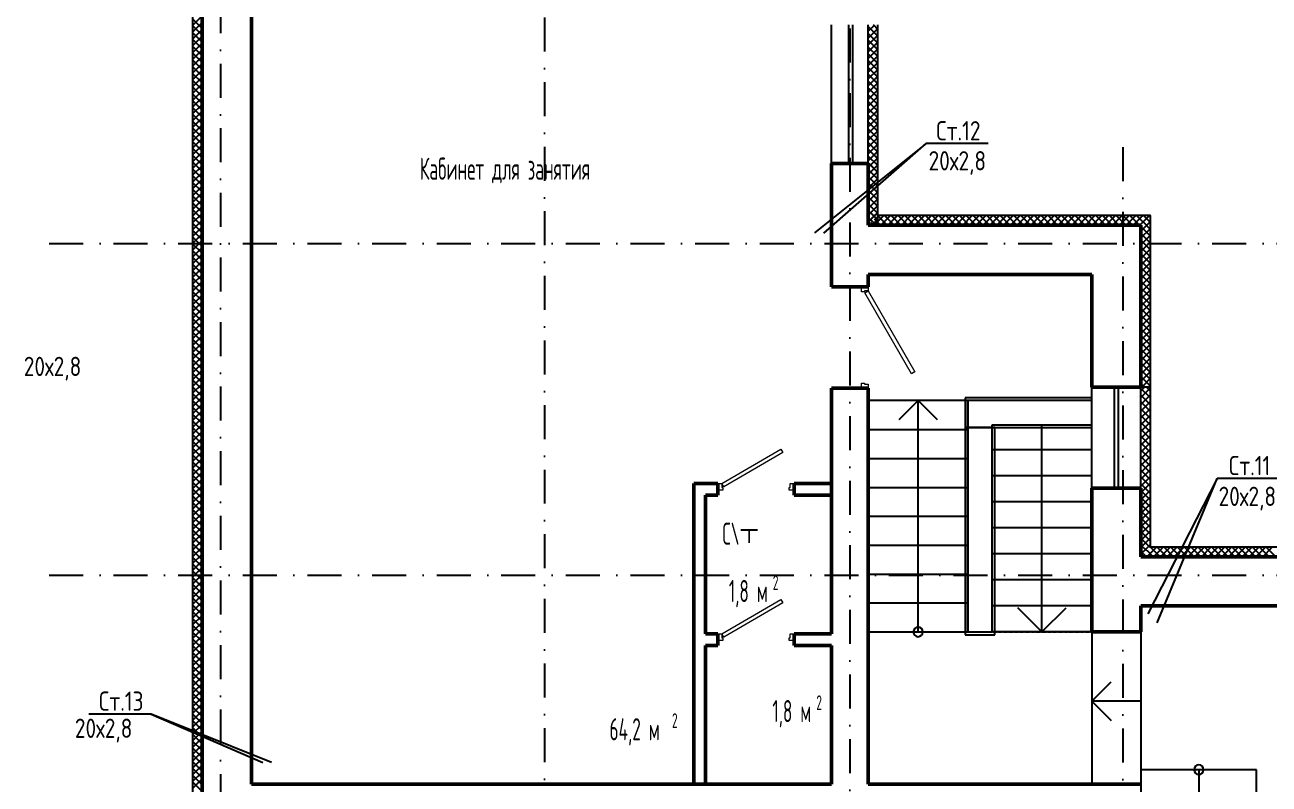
# Model space of a CAD drawing. Extents: x -1560602 to 321118, y -2308202 to -430103.
# Drawn here: x -1505556 to -1492646, y -2253124 to -2245244 of the extents above; entities that cross this region are included whole.
import ezdxf
from ezdxf.enums import TextEntityAlignment as Align

# ---------------------------------------------------------------- set-up
doc = ezdxf.new("R2010")
doc.units = 0
doc.header["$MEASUREMENT"] = 0
for name, pattern in [('Dot & Dashed', [670.277762, 352.777767, -176.388884, 0, -141.111112]), ('Штриховая', [0.4, 0.2, -0.2]), ('Штрихпунктирная', [0.670278, 0.352778, -0.176389, 0, -0.141111])]:
    doc.linetypes.add(name, pattern=pattern)
doc.layers.get('0').update_dxf_attribs({"color": 255, "linetype": 'CONTINUOUS'})
doc.layers.add('Двери', color=4, linetype='CONTINUOUS', lineweight=15)
doc.layers.add('стены', color=5, linetype='CONTINUOUS', lineweight=50)
for name, color, linetype in [('Оси', 253, 'Dot & Dashed'), ('отделка', 240, 'CONTINUOUS'), ('Текст', 7, 'CONTINUOUS'), ('Утеплитель', 6, 'CONTINUOUS')]:
    doc.layers.add(name, color=color, linetype=linetype)
doc.styles.get("Standard").update_dxf_attribs({"font": 'spds.shx', "width": 0.7, "height": 250})

msp = doc.modelspace()

# ---------------------------------------------------------------- linework, layer by layer
at = {"color": 0}
for p, q in [((-1496206, -2246476.5, 0), (-1497364.3, -2247402.2, 0)), ((-1497266, -2247404.9, 0), (-1496206, -2246476.5, 0)), ((-1495560.7, -2246476.5, 0), (-1496206, -2246476.5, 0)), ((-1493184.2, -2249951.4, 0), (-1493903.1, -2251355.7, 0)), ((-1493809.1, -2251449.6, 0), (-1493184.2, -2249951.4, 0)), ((-1492538.8, -2249951.4, 0), (-1493184.2, -2249951.4, 0)), ((-1504246.5, -2252396.3, 0), (-1504891.8, -2252396.3, 0)), ((-1502998.6, -2252898.3, 0), (-1504246.5, -2252396.3, 0)), ((-1504246.5, -2252396.3, 0), (-1503088.8, -2252898.4, 0))]:
    msp.add_line(p, q, dxfattribs=at)
at = {"color": 0, "linetype": 'Continuous'}
for p, q in [((-1496830.7, -2249013.9), (-1496900.7, -2249013.9)), ((-1496830.7, -2249013.9), (-1496900.7, -2249013.9)), ((-1496830.7, -2249013.9), (-1496900.7, -2249013.9)), ((-1496805.7, -2249013.9), (-1496830.7, -2249013.9)), ((-1495800.7, -2249113.9), (-1495800.7, -2249423.9)), ((-1494485.7, -2249113.9), (-1495800.7, -2249113.9)), ((-1494485.7, -2249423.9), (-1494485.7, -2249113.9)), ((-1495770.7, -2249143.9), (-1496805.7, -2249143.9)), ((-1496805.7, -2249143.9), (-1496805.7, -2251543.9)), ((-1496288.2, -2249143.9), (-1496488.2, -2249343.9)), ((-1496288.2, -2251543.9), (-1496288.2, -2249143.9)), ((-1496088.2, -2249343.9), (-1496288.2, -2249143.9)), ((-1495770.7, -2251543.9), (-1495770.7, -2249143.9)), ((-1495770.7, -2249143.9), (-1495770.7, -2251543.9)), ((-1495520.7, -2249143.9), (-1495770.7, -2249143.9)), ((-1494485.7, -2249143.9), (-1495520.7, -2249143.9)), ((-1495520.7, -2251543.9), (-1495520.7, -2249393.9)), ((-1495520.7, -2249393.9), (-1494485.7, -2249393.9)), ((-1495003.2, -2251543.9), (-1495003.2, -2249393.9)), ((-1496805.7, -2249443.9), (-1495770.7, -2249443.9)), ((-1495800.7, -2249423.9), (-1494485.7, -2249423.9)), ((-1495490.7, -2249423.9), (-1495800.7, -2249423.9)), ((-1495800.7, -2249423.9), (-1495800.7, -2251573.9)), ((-1495490.7, -2251573.9), (-1495490.7, -2249423.9)), ((-1494485.7, -2249653.9), (-1495520.7, -2249653.9)), ((-1496805.7, -2249743.9), (-1495770.7, -2249743.9)), ((-1494485.7, -2249923.9), (-1495520.7, -2249923.9)), ((-1496805.7, -2250043.9), (-1495770.7, -2250043.9)), ((-1494485.7, -2250193.9), (-1495520.7, -2250193.9)), ((-1496805.7, -2250343.9), (-1495770.7, -2250343.9)), ((-1494485.7, -2250463.9), (-1495520.7, -2250463.9)), ((-1496805.7, -2250643.9), (-1495770.7, -2250643.9)), ((-1494485.7, -2250733.9), (-1495520.7, -2250733.9)), ((-1496805.7, -2250943.9), (-1495770.7, -2250943.9)), ((-1494485.7, -2251003.9), (-1495520.7, -2251003.9)), ((-1496805.7, -2251243.9), (-1495770.7, -2251243.9)), ((-1494485.7, -2251273.9), (-1495520.7, -2251273.9)), ((-1495003.2, -2251543.9), (-1495253.2, -2251293.9)), ((-1495003.2, -2251543.9), (-1494753.2, -2251293.9)), ((-1496805.7, -2251543.9), (-1495770.7, -2251543.9)), ((-1495800.7, -2251573.9), (-1495490.7, -2251573.9)), ((-1495770.7, -2251543.9), (-1495520.7, -2251543.9)), ((-1494485.7, -2251543.9), (-1495520.7, -2251543.9)), ((-1492775.7, -2252973.9), (-1493975.7, -2252973.9)), ((-1493975.7, -2252973.9), (-1493975.7, -2254473.9)), ((-1493375.7, -2252973.9), (-1493375.7, -2254473.9)), ((-1492775.7, -2254473.9), (-1492775.7, -2252973.9))]:
    msp.add_line(p, q, dxfattribs=at)
at = {"color": 0, "linetype": 'Штриховая'}
for p, q in [((-1496805.7, -2251543.9), (-1494485.7, -2251543.9)), ((-1496805.7, -2253123.9), (-1496805.7, -2251543.9)), ((-1494485.7, -2251543.9), (-1494485.7, -2253123.9)), ((-1494485.7, -2253123.9), (-1496805.7, -2253123.9))]:
    msp.add_line(p, q, dxfattribs=at)
at = {"color": 0, "ltscale": 100}
for p, q in [((-1494485.7, -2251543.9), (-1494485.7, -2253123.9)), ((-1493975.7, -2251543.9), (-1493975.7, -2253123.9)), ((-1494485.7, -2252263.9), (-1494285.7, -2252063.9)), ((-1494485.7, -2252263.9), (-1494285.7, -2252463.9)), ((-1493975.7, -2252263.9), (-1494485.7, -2252263.9))]:
    msp.add_line(p, q, dxfattribs=at)
at = {"color": 0, "linetype": 'Continuous'}
for centre, start, end in [((-1496288.2, -2251543.9), 0, 180), ((-1496288.2, -2251543.9), 180, 0), ((-1493375.7, -2252973.9), 0, 180), ((-1493375.7, -2252973.9), 180, 0)]:
    msp.add_arc(centre, 50, start, end, dxfattribs=at)
at = {"layer": 'Двери', "color": 0, "linetype": 'Continuous'}
for p, q in [((-1496875.7, -2248013.9), (-1496875.7, -2247963.9)), ((-1496805.7, -2247963.9), (-1496805.7, -2248003.9)), ((-1496845.7, -2248013.9), (-1496875.7, -2248013.9)), ((-1496805.7, -2248003.9), (-1496845.7, -2248003.9)), ((-1496845.7, -2248003.9), (-1496845.7, -2248013.9)), ((-1496840.4, -2248023.9), (-1496805.7, -2248003.9)), ((-1496355.4, -2248863.9), (-1496840.4, -2248023.9)), ((-1496805.7, -2248003.9), (-1496320.7, -2248843.9)), ((-1496320.7, -2248843.9), (-1496355.4, -2248863.9)), ((-1496875.7, -2249013.9), (-1496875.7, -2248963.9)), ((-1496875.7, -2248963.9), (-1496845.7, -2248963.9)), ((-1496845.7, -2248963.9), (-1496845.7, -2248973.9)), ((-1496845.7, -2248973.9), (-1496805.7, -2248973.9)), ((-1496805.7, -2248973.9), (-1496805.7, -2249013.9)), ((-1498325.7, -2250003.9), (-1497710.9, -2249648.9)), ((-1497710.9, -2249648.9), (-1497690.9, -2249683.5)), ((-1497690.9, -2249683.5), (-1498305.7, -2250038.5)), ((-1498365.7, -2250003.9), (-1498325.7, -2250003.9)), ((-1498325.7, -2250003.9), (-1498325.7, -2250043.9)), ((-1498305.7, -2250038.5), (-1498325.7, -2250003.9)), ((-1497615.7, -2250043.9), (-1497615.7, -2250003.9)), ((-1497615.7, -2250003.9), (-1497575.7, -2250003.9)), ((-1498315.7, -2250073.9), (-1498365.7, -2250073.9)), ((-1498325.7, -2250043.9), (-1498315.7, -2250043.9)), ((-1498315.7, -2250043.9), (-1498315.7, -2250073.9)), ((-1497625.7, -2250073.9), (-1497625.7, -2250043.9)), ((-1497625.7, -2250043.9), (-1497615.7, -2250043.9)), ((-1497575.7, -2250073.9), (-1497625.7, -2250073.9)), ((-1498325.7, -2251563.9), (-1497710.9, -2251208.9)), ((-1497690.9, -2251243.5), (-1498305.7, -2251598.5)), ((-1497710.9, -2251208.9), (-1497690.9, -2251243.5)), ((-1498365.7, -2251563.9), (-1498325.7, -2251563.9)), ((-1498325.7, -2251563.9), (-1498325.7, -2251603.9)), ((-1498305.7, -2251598.5), (-1498325.7, -2251563.9)), ((-1497615.7, -2251603.9), (-1497615.7, -2251563.9)), ((-1497615.7, -2251563.9), (-1497575.7, -2251563.9)), ((-1498315.7, -2251633.9), (-1498365.7, -2251633.9)), ((-1498325.7, -2251603.9), (-1498315.7, -2251603.9)), ((-1498315.7, -2251603.9), (-1498315.7, -2251633.9)), ((-1497625.7, -2251633.9), (-1497625.7, -2251603.9)), ((-1497625.7, -2251603.9), (-1497615.7, -2251603.9)), ((-1497575.7, -2251633.9), (-1497625.7, -2251633.9))]:
    msp.add_line(p, q, dxfattribs=at)
at = {"layer": 'Оси', "color": 0, "linetype": 'Штрихпунктирная', "lineweight": -3, "ltscale": 1000}
for p, q in [((-1500165.7, -2238463.9), (-1500165.7, -2295548.9)), ((-1503525.7, -2240283.9), (-1503525.7, -2295575.6)), ((-1496995.7, -2240589.6), (-1496995.7, -2295548.9)), ((-1494165.7, -2246513.9), (-1494165.7, -2295548.9)), ((-1505305.6, -2247513.9), (-1478850.7, -2247513.9)), ((-1505305.6, -2250953.9), (-1478850.7, -2250953.9))]:
    msp.add_line(p, q, dxfattribs=at)
at = {"layer": 'отделка', "color": 0, "ltscale": 100}
for p, q in [((-1497185.7, -2246683.9), (-1497185.7, -2245243.9)), ((-1497005.5, -2246683.9), (-1497005.5, -2245243.9)), ((-1496965.5, -2246683.9), (-1496965.5, -2245243.9)), ((-1496805.7, -2246683.9), (-1496805.7, -2245243.9)), ((-1494485.7, -2250053.9), (-1494485.7, -2249003.9)), ((-1494249.3, -2250053.9), (-1494249.3, -2249003.9)), ((-1494209.3, -2250053.9), (-1494209.3, -2249003.9)), ((-1493975.7, -2250053.9), (-1493975.7, -2249003.9))]:
    msp.add_line(p, q, dxfattribs=at)
at = {"layer": 'стены', "color": 0, "linetype": 'Continuous'}
for p, q in [((-1503715.7, -2241093.9), (-1503715.7, -2253633.9)), ((-1503205.7, -2248833.9), (-1503205.7, -2245123.9)), ((-1496875.7, -2246683.9), (-1497185.7, -2246683.9)), ((-1497185.7, -2246683.9), (-1497185.7, -2247323.9)), ((-1496805.7, -2246683.9), (-1496875.7, -2246683.9)), ((-1496805.7, -2246683.9), (-1496875.7, -2246683.9)), ((-1496805.7, -2247323.9), (-1496805.7, -2246683.9)), ((-1497185.7, -2247833.9), (-1497185.7, -2247323.9)), ((-1493975.7, -2247323.9), (-1496805.7, -2247323.9)), ((-1497185.7, -2247833.9), (-1497185.7, -2247963.9)), ((-1496805.7, -2247833.9), (-1494485.7, -2247833.9)), ((-1496805.7, -2247963.9), (-1496805.7, -2247833.9)), ((-1496805.7, -2247963.9), (-1497185.7, -2247963.9)), ((-1503205.7, -2253123.9), (-1503205.7, -2248833.9)), ((-1496805.7, -2249013.9), (-1497185.7, -2249013.9)), ((-1497185.7, -2249013.9), (-1497185.7, -2251563.9)), ((-1496805.7, -2251683.9), (-1496805.7, -2249013.9)), ((-1490935.7, -2250763.9), (-1493975.7, -2250763.9)), ((-1493975.7, -2251273.9), (-1491445.7, -2251273.9)), ((-1497185.7, -2251683.9), (-1497185.7, -2253123.9)), ((-1496805.7, -2253123.9), (-1496805.7, -2251683.9)), ((-1501655.7, -2253123.9), (-1503205.7, -2253123.9)), ((-1500695.7, -2253123.9), (-1501655.7, -2253123.9)), ((-1499845.7, -2253123.9), (-1500695.7, -2253123.9)), ((-1497185.7, -2253123.9), (-1499845.7, -2253123.9)), ((-1494485.7, -2253123.9), (-1496805.7, -2253123.9))]:
    msp.add_line(p, q, dxfattribs=at)
at = {"layer": 'стены', "color": 0, "ltscale": 100}
for p, q in [((-1493975.7, -2249003.9), (-1493975.7, -2247323.9)), ((-1494485.7, -2249003.9), (-1494485.7, -2247833.9)), ((-1493975.7, -2249003.9), (-1494485.7, -2249003.9)), ((-1498365.7, -2250003.9), (-1498615.7, -2250003.9)), ((-1498615.7, -2250003.9), (-1498615.7, -2253123.9)), ((-1498365.7, -2250123.9), (-1498365.7, -2250003.9)), ((-1497185.7, -2250003.9), (-1497575.7, -2250003.9)), ((-1497575.7, -2250003.9), (-1497575.7, -2250123.9)), ((-1498495.7, -2251563.9), (-1498495.7, -2250123.9)), ((-1498495.7, -2250123.9), (-1498365.7, -2250123.9)), ((-1497575.7, -2250123.9), (-1497185.7, -2250123.9)), ((-1494485.7, -2251543.9), (-1494485.7, -2250053.9)), ((-1494485.7, -2250053.9), (-1493975.7, -2250053.9)), ((-1493975.7, -2250053.9), (-1493975.7, -2250763.9)), ((-1493975.7, -2251273.9), (-1493975.7, -2251543.9)), ((-1498365.7, -2251563.9), (-1498495.7, -2251563.9)), ((-1498365.7, -2251683.9), (-1498365.7, -2251563.9)), ((-1497185.7, -2251563.9), (-1497575.7, -2251563.9)), ((-1497575.7, -2251563.9), (-1497575.7, -2251683.9)), ((-1493975.7, -2251543.9), (-1494485.7, -2251543.9)), ((-1498495.7, -2253123.9), (-1498495.7, -2251683.9)), ((-1498495.7, -2251683.9), (-1498365.7, -2251683.9)), ((-1497575.7, -2251683.9), (-1497185.7, -2251683.9)), ((-1493975.7, -2253123.9), (-1494485.7, -2253123.9)), ((-1494485.7, -2253123.9), (-1494485.7, -2253123.9))]:
    msp.add_line(p, q, dxfattribs=at)
at = {"layer": 'Утеплитель', "color": 0, "linetype": 'Continuous'}
for p, q in [((-1503815.7, -2240993.9), (-1503815.7, -2253733.9)), ((-1503815.7, -2245249.5), (-1503715.7, -2245149.5)), ((-1503715.7, -2245281.2), (-1503815.7, -2245181.2)), ((-1503815.7, -2245320.2), (-1503715.7, -2245220.2)), ((-1503715.7, -2245352), (-1503815.7, -2245252)), ((-1496805.7, -2245310.6), (-1496739, -2245243.9)), ((-1496705.7, -2245361.6), (-1496805.7, -2245261.6)), ((-1496705.7, -2245290.9), (-1496752.7, -2245243.9)), ((-1496705.7, -2247223.9), (-1496705.7, -2245243.9)), ((-1503815.7, -2245391), (-1503715.7, -2245291)), ((-1503715.7, -2245422.7), (-1503815.7, -2245322.7)), ((-1503815.7, -2245461.7), (-1503715.7, -2245361.7)), ((-1503715.7, -2245493.4), (-1503815.7, -2245393.4)), ((-1496805.7, -2245381.3), (-1496705.7, -2245281.3)), ((-1496705.7, -2245432.3), (-1496805.7, -2245332.3)), ((-1496805.7, -2245452), (-1496705.7, -2245352)), ((-1503815.7, -2245532.4), (-1503715.7, -2245432.4)), ((-1503715.7, -2245564.1), (-1503815.7, -2245464.1)), ((-1503815.7, -2245603.1), (-1503715.7, -2245503.1)), ((-1496705.7, -2245503), (-1496805.7, -2245403)), ((-1496805.7, -2245522.7), (-1496705.7, -2245422.7)), ((-1496705.7, -2245573.7), (-1496805.7, -2245473.7)), ((-1496805.7, -2245593.4), (-1496705.7, -2245493.4)), ((-1503715.7, -2245634.8), (-1503815.7, -2245534.8)), ((-1503815.7, -2245673.8), (-1503715.7, -2245573.8)), ((-1503715.7, -2245705.5), (-1503815.7, -2245605.5)), ((-1503815.7, -2245744.5), (-1503715.7, -2245644.5)), ((-1496705.7, -2245644.4), (-1496805.7, -2245544.4)), ((-1496805.7, -2245664.2), (-1496705.7, -2245564.2)), ((-1496705.7, -2245715.2), (-1496805.7, -2245615.2)), ((-1496805.7, -2245734.9), (-1496705.7, -2245634.9)), ((-1503715.7, -2245776.2), (-1503815.7, -2245676.2)), ((-1503815.7, -2245815.2), (-1503715.7, -2245715.2)), ((-1503715.7, -2245846.9), (-1503815.7, -2245746.9)), ((-1496705.7, -2245785.9), (-1496805.7, -2245685.9)), ((-1496805.7, -2245805.6), (-1496705.7, -2245705.6)), ((-1496705.7, -2245856.6), (-1496805.7, -2245756.6)), ((-1496805.7, -2245876.3), (-1496705.7, -2245776.3)), ((-1503815.7, -2245885.9), (-1503715.7, -2245785.9)), ((-1503715.7, -2245917.6), (-1503815.7, -2245817.6)), ((-1503815.7, -2245956.6), (-1503715.7, -2245856.6)), ((-1503715.7, -2245988.4), (-1503815.7, -2245888.4)), ((-1496705.7, -2245927.3), (-1496805.7, -2245827.3)), ((-1496805.7, -2245947), (-1496705.7, -2245847)), ((-1496705.7, -2245998), (-1496805.7, -2245898)), ((-1503815.7, -2246027.4), (-1503715.7, -2245927.4)), ((-1503715.7, -2246059.1), (-1503815.7, -2245959.1)), ((-1503815.7, -2246098.1), (-1503715.7, -2245998.1)), ((-1503715.7, -2246129.8), (-1503815.7, -2246029.8)), ((-1496805.7, -2246017.7), (-1496705.7, -2245917.7)), ((-1496705.7, -2246068.7), (-1496805.7, -2245968.7)), ((-1496805.7, -2246088.4), (-1496705.7, -2245988.4)), ((-1496705.7, -2246139.4), (-1496805.7, -2246039.4)), ((-1503815.7, -2246168.8), (-1503715.7, -2246068.8)), ((-1503715.7, -2246200.5), (-1503815.7, -2246100.5)), ((-1503815.7, -2246239.5), (-1503715.7, -2246139.5)), ((-1496805.7, -2246159.1), (-1496705.7, -2246059.1)), ((-1496705.7, -2246210.1), (-1496805.7, -2246110.1)), ((-1496805.7, -2246229.8), (-1496705.7, -2246129.8)), ((-1503715.7, -2246271.2), (-1503815.7, -2246171.2)), ((-1503815.7, -2246310.2), (-1503715.7, -2246210.2)), ((-1503715.7, -2246341.9), (-1503815.7, -2246241.9)), ((-1503815.7, -2246380.9), (-1503715.7, -2246280.9)), ((-1496705.7, -2246280.8), (-1496805.7, -2246180.8)), ((-1496805.7, -2246300.6), (-1496705.7, -2246200.6)), ((-1496705.7, -2246351.5), (-1496805.7, -2246251.5)), ((-1496805.7, -2246371.3), (-1496705.7, -2246271.3)), ((-1503715.7, -2246412.6), (-1503815.7, -2246312.6)), ((-1503815.7, -2246451.6), (-1503715.7, -2246351.6)), ((-1503715.7, -2246483.3), (-1503815.7, -2246383.3)), ((-1503815.7, -2246522.3), (-1503715.7, -2246422.3)), ((-1496705.7, -2246422.3), (-1496805.7, -2246322.3)), ((-1496805.7, -2246442), (-1496705.7, -2246342)), ((-1496705.7, -2246493), (-1496805.7, -2246393)), ((-1496805.7, -2246512.7), (-1496705.7, -2246412.7)), ((-1503715.7, -2246554), (-1503815.7, -2246454)), ((-1503815.7, -2246593), (-1503715.7, -2246493)), ((-1503715.7, -2246624.7), (-1503815.7, -2246524.7)), ((-1496705.7, -2246563.7), (-1496805.7, -2246463.7)), ((-1496805.7, -2246583.4), (-1496705.7, -2246483.4)), ((-1496705.7, -2246634.4), (-1496805.7, -2246534.4)), ((-1496805.7, -2246654.1), (-1496705.7, -2246554.1)), ((-1503815.7, -2246663.8), (-1503715.7, -2246563.8)), ((-1503715.7, -2246695.5), (-1503815.7, -2246595.5)), ((-1503815.7, -2246734.5), (-1503715.7, -2246634.5)), ((-1503715.7, -2246766.2), (-1503815.7, -2246666.2)), ((-1496705.7, -2246705.1), (-1496805.7, -2246605.1)), ((-1496805.7, -2246724.8), (-1496705.7, -2246624.8)), ((-1496705.7, -2246775.8), (-1496805.7, -2246675.8)), ((-1496805.7, -2246724.8), (-1496764.8, -2246683.9)), ((-1496705.7, -2246775.8), (-1496797.7, -2246683.9)), ((-1496705.7, -2246705.1), (-1496726.9, -2246683.9)), ((-1496705.7, -2247323.9), (-1496705.7, -2246683.9)), ((-1503815.7, -2246805.2), (-1503715.7, -2246705.2)), ((-1503715.7, -2246836.9), (-1503815.7, -2246736.9)), ((-1503815.7, -2246875.9), (-1503715.7, -2246775.9)), ((-1503715.7, -2246907.6), (-1503815.7, -2246807.6)), ((-1496805.7, -2246795.5), (-1496705.7, -2246695.5)), ((-1496805.7, -2246795.5), (-1496705.7, -2246695.5)), ((-1496705.7, -2246846.5), (-1496805.7, -2246746.5)), ((-1496705.7, -2246846.5), (-1496805.7, -2246746.5)), ((-1496805.7, -2246866.2), (-1496705.7, -2246766.2)), ((-1496805.7, -2246866.2), (-1496705.7, -2246766.2)), ((-1503815.7, -2246946.6), (-1503715.7, -2246846.6)), ((-1503715.7, -2246978.3), (-1503815.7, -2246878.3)), ((-1503815.7, -2247017.3), (-1503715.7, -2246917.3)), ((-1496705.7, -2246917.2), (-1496805.7, -2246817.2)), ((-1496705.7, -2246917.2), (-1496805.7, -2246817.2)), ((-1496805.7, -2246937), (-1496705.7, -2246837)), ((-1496805.7, -2246937), (-1496705.7, -2246837)), ((-1496705.7, -2246987.9), (-1496805.7, -2246887.9)), ((-1496705.7, -2246987.9), (-1496805.7, -2246887.9)), ((-1496805.7, -2247007.7), (-1496705.7, -2246907.7)), ((-1496805.7, -2247007.7), (-1496705.7, -2246907.7)), ((-1503715.7, -2247049), (-1503815.7, -2246949)), ((-1503815.7, -2247088), (-1503715.7, -2246988)), ((-1503715.7, -2247119.7), (-1503815.7, -2247019.7)), ((-1503815.7, -2247158.7), (-1503715.7, -2247058.7)), ((-1496705.7, -2247058.7), (-1496805.7, -2246958.7)), ((-1496705.7, -2247058.7), (-1496805.7, -2246958.7)), ((-1496805.7, -2247078.4), (-1496705.7, -2246978.4)), ((-1496805.7, -2247078.4), (-1496705.7, -2246978.4)), ((-1496705.7, -2247129.4), (-1496805.7, -2247029.4)), ((-1496705.7, -2247129.4), (-1496805.7, -2247029.4)), ((-1496805.7, -2247149.1), (-1496705.7, -2247049.1)), ((-1496805.7, -2247149.1), (-1496705.7, -2247049.1)), ((-1503715.7, -2247190.4), (-1503815.7, -2247090.4)), ((-1503815.7, -2247229.4), (-1503715.7, -2247129.4)), ((-1503715.7, -2247261.1), (-1503815.7, -2247161.1)), ((-1503815.7, -2247300.1), (-1503715.7, -2247200.1)), ((-1496705.7, -2247200.1), (-1496805.7, -2247100.1)), ((-1496705.7, -2247200.1), (-1496805.7, -2247100.1)), ((-1496805.7, -2247219.8), (-1496705.7, -2247119.8)), ((-1496805.7, -2247219.8), (-1496705.7, -2247119.8)), ((-1496705.7, -2247270.8), (-1496805.7, -2247170.8)), ((-1496752.6, -2247223.9), (-1496805.7, -2247170.8)), ((-1496805.7, -2247290.5), (-1496705.7, -2247190.5)), ((-1496739.1, -2247223.9), (-1496705.7, -2247190.5)), ((-1503715.7, -2247331.9), (-1503815.7, -2247231.9)), ((-1503815.7, -2247370.9), (-1503715.7, -2247270.9)), ((-1503715.7, -2247402.6), (-1503815.7, -2247302.6)), ((-1496805.7, -2247290.5), (-1496739.1, -2247223.9)), ((-1496723.3, -2247323.9), (-1496805.7, -2247241.5)), ((-1496757.5, -2247289.7), (-1496805.7, -2247241.5)), ((-1496794, -2247323.9), (-1496805.7, -2247312.2)), ((-1496794, -2247323.9), (-1496805.7, -2247312.2)), ((-1496749.7, -2247323.9), (-1496777.7, -2247295.9)), ((-1496768.4, -2247323.9), (-1496705.7, -2247261.2)), ((-1496768.4, -2247323.9), (-1496705.7, -2247261.2)), ((-1496723.3, -2247323.9), (-1496757.5, -2247289.7)), ((-1496726.4, -2247250.1), (-1496752.6, -2247223.9)), ((-1496745.2, -2247323.9), (-1496645.2, -2247223.9)), ((-1496679, -2247323.9), (-1496742.4, -2247260.5)), ((-1496705.7, -2247270.8), (-1496726.4, -2247250.1)), ((-1496608.3, -2247323.9), (-1496707, -2247225.2)), ((-1493875.7, -2247223.9), (-1496705.7, -2247223.9)), ((-1493875.7, -2247223.9), (-1496705.7, -2247223.9)), ((-1496674.5, -2247323.9), (-1496574.5, -2247223.9)), ((-1496537.6, -2247323.9), (-1496637.6, -2247223.9)), ((-1496603.8, -2247323.9), (-1496503.8, -2247223.9)), ((-1496466.9, -2247323.9), (-1496566.9, -2247223.9)), ((-1496533, -2247323.9), (-1496433, -2247223.9)), ((-1496396.2, -2247323.9), (-1496496.2, -2247223.9)), ((-1496462.3, -2247323.9), (-1496362.3, -2247223.9)), ((-1496325.5, -2247323.9), (-1496425.5, -2247223.9)), ((-1496391.6, -2247323.9), (-1496291.6, -2247223.9)), ((-1496254.8, -2247323.9), (-1496354.8, -2247223.9)), ((-1496320.9, -2247323.9), (-1496220.9, -2247223.9)), ((-1496184, -2247323.9), (-1496284, -2247223.9)), ((-1496250.2, -2247323.9), (-1496150.2, -2247223.9)), ((-1496113.3, -2247323.9), (-1496213.3, -2247223.9)), ((-1496179.5, -2247323.9), (-1496079.5, -2247223.9)), ((-1496042.6, -2247323.9), (-1496142.6, -2247223.9)), ((-1496108.8, -2247323.9), (-1496008.8, -2247223.9)), ((-1495971.9, -2247323.9), (-1496071.9, -2247223.9)), ((-1496038.1, -2247323.9), (-1495938.1, -2247223.9)), ((-1495901.2, -2247323.9), (-1496001.2, -2247223.9)), ((-1495967.4, -2247323.9), (-1495867.4, -2247223.9)), ((-1495830.5, -2247323.9), (-1495930.5, -2247223.9)), ((-1495896.7, -2247323.9), (-1495796.7, -2247223.9)), ((-1495759.8, -2247323.9), (-1495859.8, -2247223.9)), ((-1495825.9, -2247323.9), (-1495725.9, -2247223.9)), ((-1495689.1, -2247323.9), (-1495789.1, -2247223.9)), ((-1495755.2, -2247323.9), (-1495655.2, -2247223.9)), ((-1495618.4, -2247323.9), (-1495718.4, -2247223.9)), ((-1495684.5, -2247323.9), (-1495584.5, -2247223.9)), ((-1495547.7, -2247323.9), (-1495647.7, -2247223.9)), ((-1495613.8, -2247323.9), (-1495513.8, -2247223.9)), ((-1495476.9, -2247323.9), (-1495576.9, -2247223.9)), ((-1495543.1, -2247323.9), (-1495443.1, -2247223.9)), ((-1495406.2, -2247323.9), (-1495506.2, -2247223.9)), ((-1495472.4, -2247323.9), (-1495372.4, -2247223.9)), ((-1495335.5, -2247323.9), (-1495435.5, -2247223.9)), ((-1495401.7, -2247323.9), (-1495301.7, -2247223.9)), ((-1495264.8, -2247323.9), (-1495364.8, -2247223.9)), ((-1495331, -2247323.9), (-1495231, -2247223.9)), ((-1495194.1, -2247323.9), (-1495294.1, -2247223.9)), ((-1495260.3, -2247323.9), (-1495160.3, -2247223.9)), ((-1495123.4, -2247323.9), (-1495223.4, -2247223.9)), ((-1495189.5, -2247323.9), (-1495089.5, -2247223.9)), ((-1495052.7, -2247323.9), (-1495152.7, -2247223.9)), ((-1495118.8, -2247323.9), (-1495018.8, -2247223.9)), ((-1494982, -2247323.9), (-1495082, -2247223.9)), ((-1495048.1, -2247323.9), (-1494948.1, -2247223.9)), ((-1494911.3, -2247323.9), (-1495011.3, -2247223.9)), ((-1494977.4, -2247323.9), (-1494877.4, -2247223.9)), ((-1494840.5, -2247323.9), (-1494940.5, -2247223.9)), ((-1494906.7, -2247323.9), (-1494806.7, -2247223.9)), ((-1494769.8, -2247323.9), (-1494869.8, -2247223.9)), ((-1494836, -2247323.9), (-1494736, -2247223.9)), ((-1494699.1, -2247323.9), (-1494799.1, -2247223.9)), ((-1494765.3, -2247323.9), (-1494665.3, -2247223.9)), ((-1494628.4, -2247323.9), (-1494728.4, -2247223.9)), ((-1494694.6, -2247323.9), (-1494594.6, -2247223.9)), ((-1494557.7, -2247323.9), (-1494657.7, -2247223.9)), ((-1494623.9, -2247323.9), (-1494523.9, -2247223.9)), ((-1494487, -2247323.9), (-1494587, -2247223.9)), ((-1494553.1, -2247323.9), (-1494453.1, -2247223.9)), ((-1494416.3, -2247323.9), (-1494516.3, -2247223.9)), ((-1494482.4, -2247323.9), (-1494382.4, -2247223.9)), ((-1494345.6, -2247323.9), (-1494445.6, -2247223.9)), ((-1494411.7, -2247323.9), (-1494311.7, -2247223.9)), ((-1494274.9, -2247323.9), (-1494374.9, -2247223.9)), ((-1494341, -2247323.9), (-1494241, -2247223.9)), ((-1494204.1, -2247323.9), (-1494304.1, -2247223.9)), ((-1494270.3, -2247323.9), (-1494170.3, -2247223.9)), ((-1494133.4, -2247323.9), (-1494233.4, -2247223.9)), ((-1494199.6, -2247323.9), (-1494099.6, -2247223.9)), ((-1494062.7, -2247323.9), (-1494162.7, -2247223.9)), ((-1494128.9, -2247323.9), (-1494028.9, -2247223.9)), ((-1493992, -2247323.9), (-1494092, -2247223.9)), ((-1494058.2, -2247323.9), (-1493958.2, -2247223.9)), ((-1493948.5, -2247296.7), (-1494021.3, -2247223.9)), ((-1493987.5, -2247323.9), (-1493887.5, -2247223.9)), ((-1493975.7, -2247385), (-1493875.7, -2247285)), ((-1493913.2, -2247261.3), (-1493950.6, -2247223.9)), ((-1493875.7, -2247367.3), (-1493947.5, -2247295.6)), ((-1493875.7, -2247296.6), (-1493912.1, -2247260.3)), ((-1493877.8, -2247226), (-1493879.9, -2247223.9)), ((-1493875.7, -2247225.9), (-1493876.7, -2247224.9)), ((-1493875.7, -2249003.9), (-1493875.7, -2247223.9)), ((-1503815.7, -2247441.6), (-1503715.7, -2247341.6)), ((-1503715.7, -2247473.3), (-1503815.7, -2247373.3)), ((-1503815.7, -2247512.3), (-1503715.7, -2247412.3)), ((-1503715.7, -2247544), (-1503815.7, -2247444)), ((-1493875.7, -2247438), (-1493975.7, -2247338)), ((-1493975.7, -2247455.7), (-1493875.7, -2247355.7)), ((-1493875.7, -2247508.8), (-1493975.7, -2247408.8)), ((-1493975.7, -2247526.4), (-1493875.7, -2247426.4)), ((-1503815.7, -2247583), (-1503715.7, -2247483)), ((-1503715.7, -2247614.7), (-1503815.7, -2247514.7)), ((-1503815.7, -2247653.7), (-1503715.7, -2247553.7)), ((-1503715.7, -2247685.4), (-1503815.7, -2247585.4)), ((-1493875.7, -2247579.5), (-1493975.7, -2247479.5)), ((-1493975.7, -2247597.2), (-1493875.7, -2247497.2)), ((-1493875.7, -2247650.2), (-1493975.7, -2247550.2)), ((-1493975.7, -2247667.9), (-1493875.7, -2247567.9)), ((-1503815.7, -2247724.4), (-1503715.7, -2247624.4)), ((-1503715.7, -2247756.1), (-1503815.7, -2247656.1)), ((-1503815.7, -2247795.1), (-1503715.7, -2247695.1)), ((-1493875.7, -2247720.9), (-1493975.7, -2247620.9)), ((-1493975.7, -2247738.6), (-1493875.7, -2247638.6)), ((-1493875.7, -2247791.6), (-1493975.7, -2247691.6)), ((-1493975.7, -2247809.3), (-1493875.7, -2247709.3)), ((-1503715.7, -2247826.8), (-1503815.7, -2247726.8)), ((-1503815.7, -2247865.8), (-1503715.7, -2247765.8)), ((-1503715.7, -2247897.5), (-1503815.7, -2247797.5)), ((-1503815.7, -2247936.5), (-1503715.7, -2247836.5)), ((-1493875.7, -2247862.3), (-1493975.7, -2247762.3)), ((-1493975.7, -2247880), (-1493875.7, -2247780)), ((-1493875.7, -2247933), (-1493975.7, -2247833)), ((-1503715.7, -2247968.2), (-1503815.7, -2247868.2)), ((-1503815.7, -2248007.3), (-1503715.7, -2247907.3)), ((-1503715.7, -2248039), (-1503815.7, -2247939)), ((-1493975.7, -2247950.7), (-1493875.7, -2247850.7)), ((-1493875.7, -2248003.7), (-1493975.7, -2247903.7)), ((-1493975.7, -2248021.4), (-1493875.7, -2247921.4)), ((-1493875.7, -2248074.4), (-1493975.7, -2247974.4)), ((-1503815.7, -2248078), (-1503715.7, -2247978)), ((-1503715.7, -2248109.7), (-1503815.7, -2248009.7)), ((-1503815.7, -2248148.7), (-1503715.7, -2248048.7)), ((-1503715.7, -2248180.4), (-1503815.7, -2248080.4)), ((-1493975.7, -2248092.1), (-1493875.7, -2247992.1)), ((-1493875.7, -2248145.2), (-1493975.7, -2248045.2)), ((-1493975.7, -2248162.8), (-1493875.7, -2248062.8)), ((-1503815.7, -2248219.4), (-1503715.7, -2248119.4)), ((-1503715.7, -2248251.1), (-1503815.7, -2248151.1)), ((-1503815.7, -2248290.1), (-1503715.7, -2248190.1)), ((-1503715.7, -2248321.8), (-1503815.7, -2248221.8)), ((-1493875.7, -2248215.9), (-1493975.7, -2248115.9)), ((-1493975.7, -2248233.6), (-1493875.7, -2248133.6)), ((-1493875.7, -2248286.6), (-1493975.7, -2248186.6)), ((-1493975.7, -2248304.3), (-1493875.7, -2248204.3)), ((-1503815.7, -2248360.8), (-1503715.7, -2248260.8)), ((-1503715.7, -2248392.5), (-1503815.7, -2248292.5)), ((-1503815.7, -2248431.5), (-1503715.7, -2248331.5)), ((-1503715.7, -2248463.2), (-1503815.7, -2248363.2)), ((-1493875.7, -2248357.3), (-1493975.7, -2248257.3)), ((-1493975.7, -2248375), (-1493875.7, -2248275)), ((-1493875.7, -2248428), (-1493975.7, -2248328)), ((-1493975.7, -2248445.7), (-1493875.7, -2248345.7)), ((-1503815.7, -2248502.2), (-1503715.7, -2248402.2)), ((-1503715.7, -2248533.9), (-1503815.7, -2248433.9)), ((-1503815.7, -2248572.9), (-1503715.7, -2248472.9)), ((-1493875.7, -2248498.7), (-1493975.7, -2248398.7)), ((-1493975.7, -2248516.4), (-1493875.7, -2248416.4)), ((-1493875.7, -2248569.4), (-1493975.7, -2248469.4)), ((-1493975.7, -2248587.1), (-1493875.7, -2248487.1)), ((-1503715.7, -2248604.6), (-1503815.7, -2248504.6)), ((-1503815.7, -2248643.6), (-1503715.7, -2248543.6)), ((-1503715.7, -2248675.4), (-1503815.7, -2248575.4)), ((-1503815.7, -2248714.4), (-1503715.7, -2248614.4)), ((-1493875.7, -2248640.1), (-1493975.7, -2248540.1)), ((-1493975.7, -2248657.8), (-1493875.7, -2248557.8)), ((-1493875.7, -2248710.8), (-1493975.7, -2248610.8)), ((-1503715.7, -2248746.1), (-1503815.7, -2248646.1)), ((-1503815.7, -2248785.1), (-1503715.7, -2248685.1)), ((-1503715.7, -2248816.8), (-1503815.7, -2248716.8)), ((-1493975.7, -2248728.5), (-1493875.7, -2248628.5)), ((-1493875.7, -2248781.5), (-1493975.7, -2248681.5)), ((-1493975.7, -2248799.2), (-1493875.7, -2248699.2)), ((-1503815.7, -2248855.8), (-1503715.7, -2248755.8)), ((-1503715.7, -2248887.5), (-1503815.7, -2248787.5)), ((-1503815.7, -2248926.5), (-1503715.7, -2248826.5)), ((-1503715.7, -2248958.2), (-1503815.7, -2248858.2)), ((-1493875.7, -2248852.3), (-1493975.7, -2248752.3)), ((-1493975.7, -2248869.9), (-1493875.7, -2248769.9)), ((-1493875.7, -2248923), (-1493975.7, -2248823)), ((-1493975.7, -2248940.7), (-1493875.7, -2248840.7)), ((-1503815.7, -2248997.2), (-1503715.7, -2248897.2)), ((-1503715.7, -2249028.9), (-1503815.7, -2248928.9)), ((-1503815.7, -2249067.9), (-1503715.7, -2248967.9)), ((-1503715.7, -2249099.6), (-1503815.7, -2248999.6)), ((-1493875.7, -2248993.7), (-1493975.7, -2248893.7)), ((-1493936.2, -2249003.9), (-1493975.7, -2248964.4)), ((-1493975.7, -2249040.9), (-1493938.7, -2249003.9)), ((-1493968.3, -2249003.9), (-1493875.7, -2248911.4)), ((-1493875.7, -2249045.7), (-1493917.6, -2249003.9)), ((-1493897.6, -2249003.9), (-1493875.7, -2248982.1)), ((-1503815.7, -2249138.6), (-1503715.7, -2249038.6)), ((-1503715.7, -2249170.3), (-1503815.7, -2249070.3)), ((-1503815.7, -2249209.3), (-1503715.7, -2249109.3)), ((-1493975.7, -2249111.6), (-1493875.7, -2249011.6)), ((-1493875.7, -2249116.4), (-1493975.7, -2249016.4)), ((-1493975.7, -2249182.3), (-1493875.7, -2249082.3)), ((-1493875.7, -2249187.1), (-1493975.7, -2249087.1)), ((-1503715.7, -2249241), (-1503815.7, -2249141)), ((-1503815.7, -2249280), (-1503715.7, -2249180)), ((-1503715.7, -2249311.8), (-1503815.7, -2249211.8)), ((-1503815.7, -2249350.8), (-1503715.7, -2249250.8)), ((-1493975.7, -2249253.1), (-1493875.7, -2249153.1)), ((-1493875.7, -2249257.9), (-1493975.7, -2249157.9)), ((-1493975.7, -2249323.8), (-1493875.7, -2249223.8)), ((-1493875.7, -2249328.6), (-1493975.7, -2249228.6)), ((-1503715.7, -2249382.5), (-1503815.7, -2249282.5)), ((-1503815.7, -2249421.5), (-1503715.7, -2249321.5)), ((-1503715.7, -2249453.2), (-1503815.7, -2249353.2)), ((-1503815.7, -2249492.2), (-1503715.7, -2249392.2)), ((-1493975.7, -2249394.5), (-1493875.7, -2249294.5)), ((-1493875.7, -2249399.3), (-1493975.7, -2249299.3)), ((-1493975.7, -2249465.2), (-1493875.7, -2249365.2)), ((-1493875.7, -2249470), (-1493975.7, -2249370)), ((-1503715.7, -2249523.9), (-1503815.7, -2249423.9)), ((-1503815.7, -2249562.9), (-1503715.7, -2249462.9)), ((-1503715.7, -2249594.6), (-1503815.7, -2249494.6)), ((-1493975.7, -2249535.9), (-1493875.7, -2249435.9)), ((-1493875.7, -2249540.7), (-1493975.7, -2249440.7)), ((-1493975.7, -2249606.6), (-1493875.7, -2249506.6)), ((-1493875.7, -2249611.4), (-1493975.7, -2249511.4)), ((-1503815.7, -2249633.6), (-1503715.7, -2249533.6)), ((-1503715.7, -2249665.3), (-1503815.7, -2249565.3)), ((-1503815.7, -2249704.3), (-1503715.7, -2249604.3)), ((-1503715.7, -2249736), (-1503815.7, -2249636)), ((-1493975.7, -2249677.3), (-1493875.7, -2249577.3)), ((-1493875.7, -2249682.1), (-1493975.7, -2249582.1)), ((-1493975.7, -2249748), (-1493875.7, -2249648)), ((-1493875.7, -2249752.8), (-1493975.7, -2249652.8)), ((-1503815.7, -2249775), (-1503715.7, -2249675)), ((-1503715.7, -2249806.7), (-1503815.7, -2249706.7)), ((-1503815.7, -2249845.7), (-1503715.7, -2249745.7)), ((-1503715.7, -2249877.4), (-1503815.7, -2249777.4)), ((-1493975.7, -2249818.7), (-1493875.7, -2249718.7)), ((-1493875.7, -2249823.5), (-1493975.7, -2249723.5)), ((-1503815.7, -2249916.4), (-1503715.7, -2249816.4)), ((-1503715.7, -2249948.1), (-1503815.7, -2249848.1)), ((-1503815.7, -2249987.2), (-1503715.7, -2249887.2)), ((-1493975.7, -2249889.5), (-1493875.7, -2249789.5)), ((-1493875.7, -2249894.3), (-1493975.7, -2249794.3)), ((-1493975.7, -2249960.2), (-1493875.7, -2249860.2)), ((-1493875.7, -2249965), (-1493975.7, -2249865)), ((-1503715.7, -2250018.9), (-1503815.7, -2249918.9)), ((-1503815.7, -2250057.9), (-1503715.7, -2249957.9)), ((-1503715.7, -2250089.6), (-1503815.7, -2249989.6)), ((-1503815.7, -2250128.6), (-1503715.7, -2250028.6)), ((-1493975.7, -2250030.9), (-1493875.7, -2249930.9)), ((-1493875.7, -2250035.7), (-1493975.7, -2249935.7)), ((-1493975.7, -2250101.6), (-1493875.7, -2250001.6)), ((-1493875.7, -2250106.4), (-1493975.7, -2250006.4)), ((-1503715.7, -2250160.3), (-1503815.7, -2250060.3)), ((-1503815.7, -2250199.3), (-1503715.7, -2250099.3)), ((-1503715.7, -2250231), (-1503815.7, -2250131)), ((-1503815.7, -2250270), (-1503715.7, -2250170)), ((-1493975.7, -2250172.3), (-1493875.7, -2250072.3)), ((-1493875.7, -2250177.1), (-1493975.7, -2250077.1)), ((-1493975.7, -2250243), (-1493875.7, -2250143)), ((-1493875.7, -2250247.8), (-1493975.7, -2250147.8)), ((-1503715.7, -2250301.7), (-1503815.7, -2250201.7)), ((-1503815.7, -2250340.7), (-1503715.7, -2250240.7)), ((-1503715.7, -2250372.4), (-1503815.7, -2250272.4)), ((-1493975.7, -2250313.7), (-1493875.7, -2250213.7)), ((-1493875.7, -2250318.5), (-1493975.7, -2250218.5)), ((-1493975.7, -2250384.4), (-1493875.7, -2250284.4)), ((-1493875.7, -2250389.2), (-1493975.7, -2250289.2)), ((-1503815.7, -2250411.4), (-1503715.7, -2250311.4)), ((-1503715.7, -2250443.1), (-1503815.7, -2250343.1)), ((-1503815.7, -2250482.1), (-1503715.7, -2250382.1)), ((-1503715.7, -2250513.8), (-1503815.7, -2250413.8)), ((-1493975.7, -2250455.1), (-1493875.7, -2250355.1)), ((-1493875.7, -2250459.9), (-1493975.7, -2250359.9)), ((-1493975.7, -2250525.8), (-1493875.7, -2250425.8)), ((-1503815.7, -2250552.8), (-1503715.7, -2250452.8)), ((-1503715.7, -2250584.5), (-1503815.7, -2250484.5)), ((-1503815.7, -2250623.5), (-1503715.7, -2250523.5)), ((-1503715.7, -2250655.3), (-1503815.7, -2250555.3)), ((-1493875.7, -2250530.6), (-1493975.7, -2250430.6)), ((-1493975.7, -2250596.6), (-1493875.7, -2250496.6)), ((-1493875.7, -2250601.4), (-1493975.7, -2250501.4)), ((-1503815.7, -2250694.3), (-1503715.7, -2250594.3)), ((-1503715.7, -2250726), (-1503815.7, -2250626)), ((-1503815.7, -2250765), (-1503715.7, -2250665)), ((-1493975.7, -2250667.3), (-1493875.7, -2250567.3)), ((-1493879.8, -2250668), (-1493975.7, -2250572.1)), ((-1493975.7, -2250738), (-1493875.7, -2250638)), ((-1493915.2, -2250703.3), (-1493975.7, -2250642.8)), ((-1493915.2, -2250763.9), (-1493815.2, -2250663.9)), ((-1493778.3, -2250763.9), (-1493877, -2250665.2)), ((-1490835.7, -2250663.9), (-1493875.7, -2250663.9)), ((-1493844.5, -2250763.9), (-1493744.5, -2250663.9)), ((-1493707.6, -2250763.9), (-1493807.6, -2250663.9)), ((-1493773.8, -2250763.9), (-1493673.8, -2250663.9)), ((-1493636.9, -2250763.9), (-1493736.9, -2250663.9)), ((-1493703, -2250763.9), (-1493603, -2250663.9)), ((-1493566.2, -2250763.9), (-1493666.2, -2250663.9)), ((-1493632.3, -2250763.9), (-1493532.3, -2250663.9)), ((-1493495.5, -2250763.9), (-1493595.5, -2250663.9)), ((-1493561.6, -2250763.9), (-1493461.6, -2250663.9)), ((-1493424.8, -2250763.9), (-1493524.8, -2250663.9)), ((-1493490.9, -2250763.9), (-1493390.9, -2250663.9)), ((-1493354, -2250763.9), (-1493454, -2250663.9)), ((-1493420.2, -2250763.9), (-1493320.2, -2250663.9)), ((-1493283.3, -2250763.9), (-1493383.3, -2250663.9)), ((-1493349.5, -2250763.9), (-1493249.5, -2250663.9)), ((-1493212.6, -2250763.9), (-1493312.6, -2250663.9)), ((-1493278.8, -2250763.9), (-1493178.8, -2250663.9)), ((-1493141.9, -2250763.9), (-1493241.9, -2250663.9)), ((-1493208.1, -2250763.9), (-1493108.1, -2250663.9)), ((-1493071.2, -2250763.9), (-1493171.2, -2250663.9)), ((-1493137.4, -2250763.9), (-1493037.4, -2250663.9)), ((-1493000.5, -2250763.9), (-1493100.5, -2250663.9)), ((-1493066.7, -2250763.9), (-1492966.7, -2250663.9)), ((-1492929.8, -2250763.9), (-1493029.8, -2250663.9)), ((-1492995.9, -2250763.9), (-1492895.9, -2250663.9)), ((-1492859.1, -2250763.9), (-1492959.1, -2250663.9)), ((-1492925.2, -2250763.9), (-1492825.2, -2250663.9)), ((-1492788.4, -2250763.9), (-1492888.4, -2250663.9)), ((-1492854.5, -2250763.9), (-1492754.5, -2250663.9)), ((-1492717.7, -2250763.9), (-1492817.7, -2250663.9)), ((-1492783.8, -2250763.9), (-1492683.8, -2250663.9)), ((-1492646.9, -2250763.9), (-1492746.9, -2250663.9)), ((-1492713.1, -2250763.9), (-1492613.1, -2250663.9)), ((-1492576.2, -2250763.9), (-1492676.2, -2250663.9)), ((-1503715.7, -2250796.7), (-1503815.7, -2250696.7)), ((-1503815.7, -2250835.7), (-1503715.7, -2250735.7)), ((-1503715.7, -2250867.4), (-1503815.7, -2250767.4)), ((-1503815.7, -2250906.4), (-1503715.7, -2250806.4)), ((-1493950.5, -2250738.7), (-1493975.7, -2250713.5)), ((-1493919.7, -2250763.9), (-1493947.7, -2250735.9)), ((-1493849, -2250763.9), (-1493912.4, -2250700.5)), ((-1503715.7, -2250938.1), (-1503815.7, -2250838.1)), ((-1503815.7, -2250977.1), (-1503715.7, -2250877.1)), ((-1503715.7, -2251008.8), (-1503815.7, -2250908.8)), ((-1503815.7, -2251047.8), (-1503715.7, -2250947.8)), ((-1503715.7, -2251079.5), (-1503815.7, -2250979.5)), ((-1503815.7, -2251118.5), (-1503715.7, -2251018.5)), ((-1503715.7, -2251150.2), (-1503815.7, -2251050.2)), ((-1503815.7, -2251189.2), (-1503715.7, -2251089.2)), ((-1503715.7, -2251220.9), (-1503815.7, -2251120.9)), ((-1503815.7, -2251259.9), (-1503715.7, -2251159.9)), ((-1503715.7, -2251291.7), (-1503815.7, -2251191.7)), ((-1503815.7, -2251330.7), (-1503715.7, -2251230.7)), ((-1503715.7, -2251362.4), (-1503815.7, -2251262.4)), ((-1503815.7, -2251401.4), (-1503715.7, -2251301.4)), ((-1503715.7, -2251433.1), (-1503815.7, -2251333.1)), ((-1503815.7, -2251472.1), (-1503715.7, -2251372.1)), ((-1503715.7, -2251503.8), (-1503815.7, -2251403.8)), ((-1503815.7, -2251542.8), (-1503715.7, -2251442.8)), ((-1503715.7, -2251574.5), (-1503815.7, -2251474.5)), ((-1503815.7, -2251613.5), (-1503715.7, -2251513.5)), ((-1503715.7, -2251645.2), (-1503815.7, -2251545.2)), ((-1503815.7, -2251684.2), (-1503715.7, -2251584.2)), ((-1503715.7, -2251715.9), (-1503815.7, -2251615.9)), ((-1503815.7, -2251754.9), (-1503715.7, -2251654.9)), ((-1503715.7, -2251786.6), (-1503815.7, -2251686.6)), ((-1503815.7, -2251825.6), (-1503715.7, -2251725.6)), ((-1503715.7, -2251857.3), (-1503815.7, -2251757.3)), ((-1503815.7, -2251896.3), (-1503715.7, -2251796.3)), ((-1503715.7, -2251928), (-1503815.7, -2251828)), ((-1503815.7, -2251967.1), (-1503715.7, -2251867.1)), ((-1503715.7, -2251998.8), (-1503815.7, -2251898.8)), ((-1503815.7, -2252037.8), (-1503715.7, -2251937.8)), ((-1503715.7, -2252069.5), (-1503815.7, -2251969.5)), ((-1503815.7, -2252108.5), (-1503715.7, -2252008.5)), ((-1503715.7, -2252140.2), (-1503815.7, -2252040.2)), ((-1503815.7, -2252179.2), (-1503715.7, -2252079.2)), ((-1503715.7, -2252210.9), (-1503815.7, -2252110.9)), ((-1503815.7, -2252249.9), (-1503715.7, -2252149.9)), ((-1503715.7, -2252281.6), (-1503815.7, -2252181.6)), ((-1503815.7, -2252320.6), (-1503715.7, -2252220.6)), ((-1503715.7, -2252352.3), (-1503815.7, -2252252.3)), ((-1503815.7, -2252391.3), (-1503715.7, -2252291.3)), ((-1503715.7, -2252423), (-1503815.7, -2252323)), ((-1503815.7, -2252462), (-1503715.7, -2252362)), ((-1503715.7, -2252493.7), (-1503815.7, -2252393.7)), ((-1503815.7, -2252532.7), (-1503715.7, -2252432.7)), ((-1503715.7, -2252564.4), (-1503815.7, -2252464.4)), ((-1503815.7, -2252603.4), (-1503715.7, -2252503.4)), ((-1503715.7, -2252635.2), (-1503815.7, -2252535.2)), ((-1503815.7, -2252674.2), (-1503715.7, -2252574.2)), ((-1503715.7, -2252705.9), (-1503815.7, -2252605.9)), ((-1503815.7, -2252744.9), (-1503715.7, -2252644.9)), ((-1503715.7, -2252776.6), (-1503815.7, -2252676.6)), ((-1503815.7, -2252815.6), (-1503715.7, -2252715.6)), ((-1503715.7, -2252847.3), (-1503815.7, -2252747.3)), ((-1503815.7, -2252886.3), (-1503715.7, -2252786.3)), ((-1503715.7, -2252918), (-1503815.7, -2252818)), ((-1503815.7, -2252957), (-1503715.7, -2252857)), ((-1503715.7, -2252988.7), (-1503815.7, -2252888.7)), ((-1503815.7, -2253027.7), (-1503715.7, -2252927.7)), ((-1503715.7, -2253059.4), (-1503815.7, -2252959.4)), ((-1503815.7, -2253098.4), (-1503715.7, -2252998.4)), ((-1503715.7, -2253130.1), (-1503815.7, -2253030.1)), ((-1503815.7, -2253169.1), (-1503715.7, -2253069.1)), ((-1503715.7, -2253200.8), (-1503815.7, -2253100.8))]:
    msp.add_line(p, q, dxfattribs=at)
at = {"layer": 'Утеплитель', "color": 0, "ltscale": 100}
for p, q in [((-1493875.7, -2249003.9), (-1493975.7, -2249003.9)), ((-1493875.7, -2249003.9), (-1493975.7, -2249003.9)), ((-1493875.7, -2250663.9), (-1493875.7, -2249003.9))]:
    msp.add_line(p, q, dxfattribs=at)

# ---------------------------------------------------------------- texts
at = {"color": 0}
for s, p in [('Ст.12', (-1495870.3, -2246342.7, 0)), ('Ст.11', (-1492848.5, -2249817.7, 0)), ('Ст.13', (-1504556.1, -2252262.6, 0))]:
    msp.add_text(s, height=200, dxfattribs=at).set_placement(p, align=Align.MIDDLE_CENTER)
for p in [(-1496179.5, -2246754.2), (-1505567.6, -2248888.4, 0), (-1493170.7, -2250237.1), (-1505037.4, -2252644)]:
    msp.add_text('20х2,8', height=200, dxfattribs=at).set_placement(p)
at = {"layer": 'Текст', "color": 0, "linetype": 'Continuous', "width": 0.7}
for s, height, p in [('Кабинет для занятия', 230, (-1501459.1, -2246851.8)), ('С\\ￓ', 230, (-1498318.5, -2250639.4)), ('1,8 м', 230, (-1498251.5, -2251234.8)), ('2', 151.8, (-1497795.7, -2251108.3)), ('2', 151.8, (-1497344.6, -2252354.5)), ('1,8 м', 230, (-1497800.3, -2252481)), ('64,2 м', 230, (-1499489.9, -2252669.4)), ('2', 151.8, (-1498841.9, -2252540.1))]:
    msp.add_text(s, height=height, dxfattribs=at).set_placement(p)

doc.saveas('drawing.dxf')
